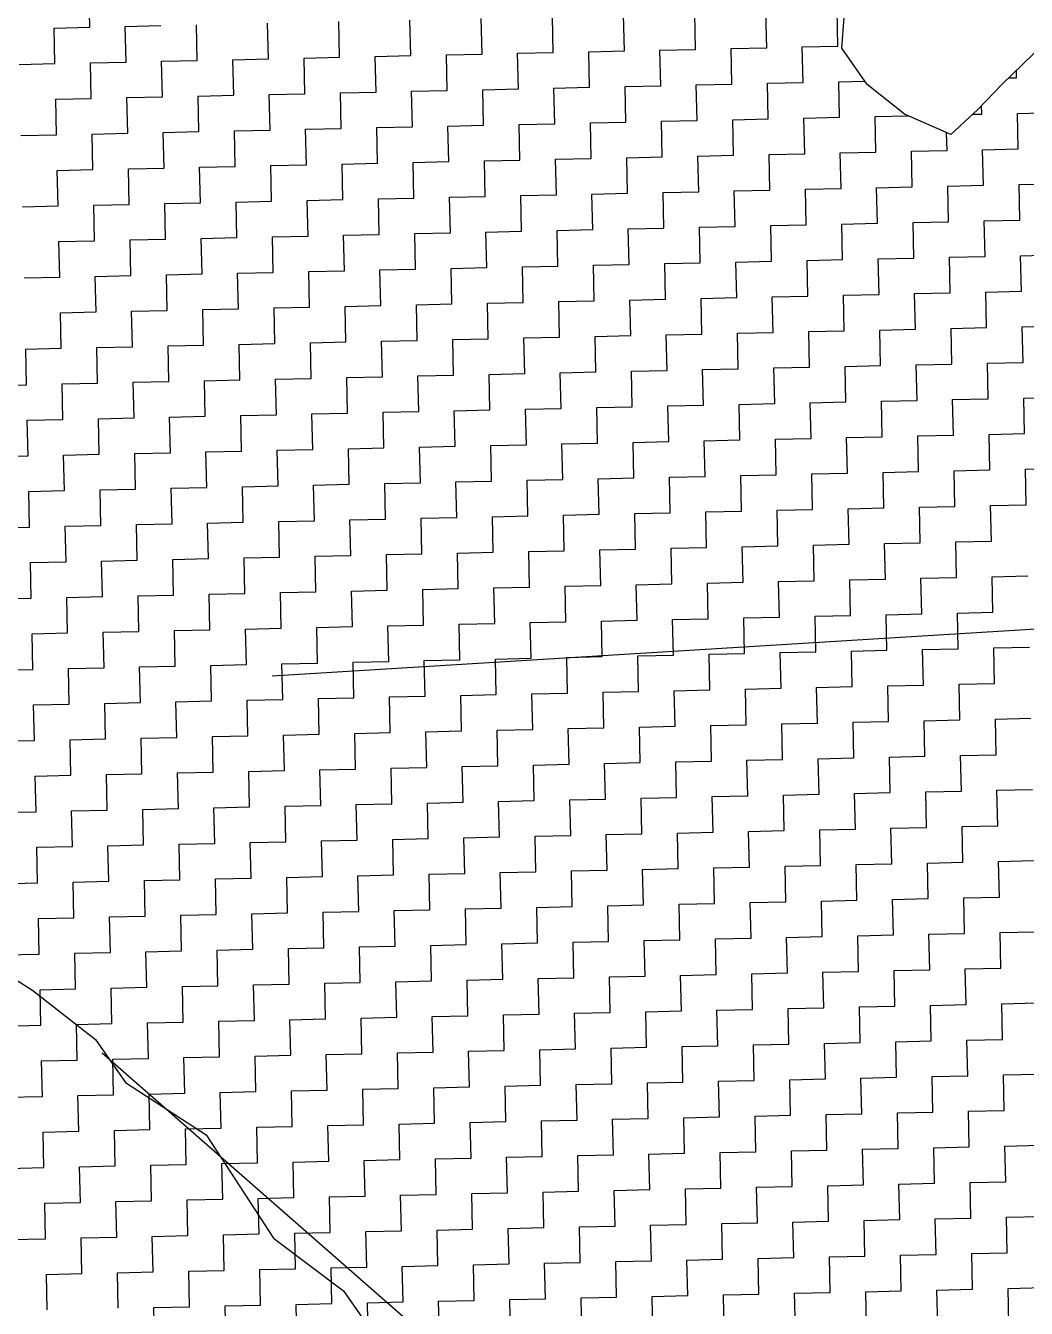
# Model space of a CAD drawing. Header units: metres. Extents: x 281463 to 283423, y 2096851 to 2099007.
# Drawn here: x 281958.3 to 282130.7, y 2097833.9 to 2098055 of the extents above; entities that cross this region are included whole.
import ezdxf

# ---------------------------------------------------------------- set-up
doc = ezdxf.new("R2010")
doc.units = ezdxf.units.M
doc.layers.add('LINE_WATER', color=4, linetype='Continuous')
doc.layers.add('POLY_HATCH', color=12, linetype='Continuous')

msp = doc.modelspace()

# ---------------------------------------------------------------- linework, layer by layer
for points in [[(282210.81, 2097955.81), (282000.75, 2097942.91)], [(282129.75, 2097739.25), (281971.45, 2097877.94)]]:
    msp.add_lwpolyline(points)
at = {"layer": 'LINE_WATER'}
for p, q in [((281950.04, 2097894.76), (281959.53, 2097888.74)), ((281959.53, 2097888.74), (281970.32, 2097880.26)), ((281970.32, 2097880.26), (281975.47, 2097872.89)), ((281975.47, 2097872.89), (281989.38, 2097863.85)), ((281989.38, 2097863.85), (282001, 2097846.03)), ((282001, 2097846.03), (282013.05, 2097836.95)), ((282013.05, 2097836.95), (282028.51, 2097814.85))]:
    msp.add_line(p, q, dxfattribs=at)
at = {"layer": 'POLY_HATCH', "linetype": 'Continuous'}
for p, q in [((281969.31, 2098054.72), (281969.2, 2098059.66)), ((282024.64, 2098049.82), (282024.5, 2098055.95)), ((282036.91, 2098050.09), (282036.77, 2098056.22)), ((282049.17, 2098050.37), (282049.03, 2098056.5)), ((282061.44, 2098050.64), (282061.3, 2098056.77)), ((282073.7, 2098050.91), (282073.56, 2098057.05)), ((282085.97, 2098051.19), (282085.83, 2098057.32)), ((282098.23, 2098051.46), (282098.09, 2098057.6)), ((281963.18, 2098054.58), (281969.31, 2098054.72)), ((281963.32, 2098048.45), (281963.18, 2098054.58)), ((281975.44, 2098054.85), (281981.58, 2098054.99)), ((281975.58, 2098048.72), (281975.44, 2098054.85)), ((281987.85, 2098049), (281987.71, 2098055.13)), ((282000.11, 2098049.27), (281999.97, 2098055.4)), ((282012.38, 2098049.54), (282012.24, 2098055.68)), ((282092.1, 2098051.33), (282098.23, 2098051.46)), ((281993.98, 2098049.13), (282000.11, 2098049.27)), ((282006.24, 2098049.41), (282012.38, 2098049.54)), ((282006.38, 2098043.27), (282006.24, 2098049.41)), ((282018.51, 2098049.68), (282024.64, 2098049.82)), ((282018.65, 2098043.55), (282018.51, 2098049.68)), ((282030.77, 2098049.96), (282036.91, 2098050.09)), ((282030.91, 2098043.82), (282030.77, 2098049.96)), ((282043.04, 2098050.23), (282049.17, 2098050.37)), ((282043.18, 2098044.1), (282043.04, 2098050.23)), ((282055.3, 2098050.5), (282061.44, 2098050.64)), ((282055.44, 2098044.37), (282055.3, 2098050.5)), ((282067.57, 2098050.78), (282073.7, 2098050.91)), ((282067.71, 2098044.64), (282067.57, 2098050.78)), ((282079.83, 2098051.05), (282085.97, 2098051.19)), ((282079.97, 2098044.92), (282079.83, 2098051.05)), ((282092.24, 2098045.19), (282092.1, 2098051.33)), ((281957.18, 2098048.31), (281963.32, 2098048.45)), ((281969.45, 2098048.58), (281975.58, 2098048.72)), ((281969.59, 2098042.45), (281969.45, 2098048.58)), ((281981.71, 2098048.86), (281987.85, 2098049)), ((281981.85, 2098042.73), (281981.71, 2098048.86)), ((281994.12, 2098043), (281993.98, 2098049.13)), ((282129.03, 2098046.02), (282129, 2098047.33)), ((282073.84, 2098044.78), (282079.97, 2098044.92)), ((282086.1, 2098045.06), (282092.24, 2098045.19)), ((282086.24, 2098038.92), (282086.1, 2098045.06)), ((282098.37, 2098045.33), (282102.86, 2098045.43)), ((282098.51, 2098039.2), (282098.37, 2098045.33)), ((282127.62, 2098045.98), (282129.03, 2098046.02)), ((281975.72, 2098042.59), (281981.85, 2098042.73)), ((281975.86, 2098036.46), (281975.72, 2098042.59)), ((281987.98, 2098042.86), (281994.12, 2098043)), ((281988.12, 2098036.73), (281987.98, 2098042.86)), ((282000.25, 2098043.14), (282006.38, 2098043.27)), ((282000.39, 2098037), (282000.25, 2098043.14)), ((282012.51, 2098043.41), (282018.65, 2098043.55)), ((282012.65, 2098037.28), (282012.51, 2098043.41)), ((282024.78, 2098043.69), (282030.91, 2098043.82)), ((282024.92, 2098037.55), (282024.78, 2098043.69)), ((282037.04, 2098043.96), (282043.18, 2098044.1)), ((282037.18, 2098037.83), (282037.04, 2098043.96)), ((282049.31, 2098044.23), (282055.44, 2098044.37)), ((282049.45, 2098038.1), (282049.31, 2098044.23)), ((282061.57, 2098044.51), (282067.71, 2098044.64)), ((282061.71, 2098038.38), (282061.57, 2098044.51)), ((282073.98, 2098038.65), (282073.84, 2098044.78)), ((281963.45, 2098042.32), (281969.59, 2098042.45)), ((281963.59, 2098036.18), (281963.45, 2098042.32)), ((282123.04, 2098039.75), (282123, 2098041.25)), ((282055.58, 2098038.24), (282061.71, 2098038.38)), ((282055.72, 2098032.11), (282055.58, 2098038.24)), ((282067.84, 2098038.51), (282073.98, 2098038.65)), ((282067.98, 2098032.38), (282067.84, 2098038.51)), ((282080.11, 2098038.79), (282086.24, 2098038.92)), ((282080.25, 2098032.65), (282080.11, 2098038.79)), ((282092.37, 2098039.06), (282098.51, 2098039.2)), ((282092.51, 2098032.93), (282092.37, 2098039.06)), ((282104.64, 2098039.33), (282110.34, 2098039.46)), ((282104.78, 2098033.2), (282104.64, 2098039.33)), ((282121.43, 2098039.71), (282123.04, 2098039.75)), ((282129.17, 2098039.88), (282135.3, 2098040.02)), ((282129.31, 2098033.75), (282129.17, 2098039.88)), ((281957.46, 2098036.05), (281963.59, 2098036.18)), ((281969.72, 2098036.32), (281975.86, 2098036.46)), ((281969.86, 2098030.19), (281969.72, 2098036.32)), ((281981.99, 2098036.59), (281988.12, 2098036.73)), ((281982.12, 2098030.46), (281981.99, 2098036.59)), ((281994.25, 2098036.87), (282000.39, 2098037)), ((281994.39, 2098030.74), (281994.25, 2098036.87)), ((282006.52, 2098037.14), (282012.65, 2098037.28)), ((282006.65, 2098031.01), (282006.52, 2098037.14)), ((282018.78, 2098037.42), (282024.92, 2098037.55)), ((282018.92, 2098031.28), (282018.78, 2098037.42)), ((282031.05, 2098037.69), (282037.18, 2098037.83)), ((282031.18, 2098031.56), (282031.05, 2098037.69)), ((282043.31, 2098037.96), (282049.45, 2098038.1)), ((282043.45, 2098031.83), (282043.31, 2098037.96)), ((282117.04, 2098033.48), (282116.97, 2098036.55)), ((282123.17, 2098033.61), (282129.31, 2098033.75)), ((282025.05, 2098031.42), (282031.18, 2098031.56)), ((282037.32, 2098031.69), (282043.45, 2098031.83)), ((282037.45, 2098025.56), (282037.32, 2098031.69)), ((282049.58, 2098031.97), (282055.72, 2098032.11)), ((282049.72, 2098025.84), (282049.58, 2098031.97)), ((282061.85, 2098032.24), (282067.98, 2098032.38)), ((282061.98, 2098026.11), (282061.85, 2098032.24)), ((282074.11, 2098032.52), (282080.25, 2098032.65)), ((282074.25, 2098026.38), (282074.11, 2098032.52)), ((282086.38, 2098032.79), (282092.51, 2098032.93)), ((282086.51, 2098026.66), (282086.38, 2098032.79)), ((282098.64, 2098033.06), (282104.78, 2098033.2)), ((282098.78, 2098026.93), (282098.64, 2098033.06)), ((282110.91, 2098033.34), (282117.04, 2098033.48)), ((282111.04, 2098027.21), (282110.91, 2098033.34)), ((282123.31, 2098027.48), (282123.17, 2098033.61)), ((281963.73, 2098030.05), (281969.86, 2098030.19)), ((281963.86, 2098023.92), (281963.73, 2098030.05)), ((281975.99, 2098030.32), (281982.12, 2098030.46)), ((281976.13, 2098024.19), (281975.99, 2098030.32)), ((281988.26, 2098030.6), (281994.39, 2098030.74)), ((281988.39, 2098024.47), (281988.26, 2098030.6)), ((282000.52, 2098030.87), (282006.65, 2098031.01)), ((282000.66, 2098024.74), (282000.52, 2098030.87)), ((282012.79, 2098031.15), (282018.92, 2098031.28)), ((282012.92, 2098025.01), (282012.79, 2098031.15)), ((282025.19, 2098025.29), (282025.05, 2098031.42)), ((282104.91, 2098027.07), (282111.04, 2098027.21)), ((282117.18, 2098027.34), (282123.31, 2098027.48)), ((282117.31, 2098021.21), (282117.18, 2098027.34)), ((282129.44, 2098027.62), (282135.58, 2098027.75)), ((282129.58, 2098021.49), (282129.44, 2098027.62)), ((282006.79, 2098024.88), (282012.92, 2098025.01)), ((282019.06, 2098025.15), (282025.19, 2098025.29)), ((282019.19, 2098019.02), (282019.06, 2098025.15)), ((282031.32, 2098025.43), (282037.45, 2098025.56)), ((282031.46, 2098019.29), (282031.32, 2098025.43)), ((282043.59, 2098025.7), (282049.72, 2098025.84)), ((282043.72, 2098019.57), (282043.59, 2098025.7)), ((282055.85, 2098025.97), (282061.98, 2098026.11)), ((282055.99, 2098019.84), (282055.85, 2098025.97)), ((282068.12, 2098026.25), (282074.25, 2098026.38)), ((282068.25, 2098020.11), (282068.12, 2098026.25)), ((282080.38, 2098026.52), (282086.51, 2098026.66)), ((282080.52, 2098020.39), (282080.38, 2098026.52)), ((282092.65, 2098026.8), (282098.78, 2098026.93)), ((282092.78, 2098020.66), (282092.65, 2098026.8)), ((282105.05, 2098020.94), (282104.91, 2098027.07)), ((281957.73, 2098023.78), (281963.86, 2098023.92)), ((281970, 2098024.05), (281976.13, 2098024.19)), ((281970.13, 2098017.92), (281970, 2098024.05)), ((281982.26, 2098024.33), (281988.39, 2098024.47)), ((281982.4, 2098018.2), (281982.26, 2098024.33)), ((281994.53, 2098024.6), (282000.66, 2098024.74)), ((281994.66, 2098018.47), (281994.53, 2098024.6)), ((282006.93, 2098018.74), (282006.79, 2098024.88)), ((282086.65, 2098020.53), (282092.78, 2098020.66)), ((282086.79, 2098014.39), (282086.65, 2098020.53)), ((282098.92, 2098020.8), (282105.05, 2098020.94)), ((282099.05, 2098014.67), (282098.92, 2098020.8)), ((282111.18, 2098021.07), (282117.31, 2098021.21)), ((282111.32, 2098014.94), (282111.18, 2098021.07)), ((282123.45, 2098021.35), (282129.58, 2098021.49)), ((282123.58, 2098015.22), (282123.45, 2098021.35)), ((281988.53, 2098018.33), (281994.66, 2098018.47)), ((281988.67, 2098012.2), (281988.53, 2098018.33)), ((282000.8, 2098018.61), (282006.93, 2098018.74)), ((282000.93, 2098012.47), (282000.8, 2098018.61)), ((282013.06, 2098018.88), (282019.19, 2098019.02)), ((282013.2, 2098012.75), (282013.06, 2098018.88)), ((282025.33, 2098019.16), (282031.46, 2098019.29)), ((282025.46, 2098013.02), (282025.33, 2098019.16)), ((282037.59, 2098019.43), (282043.72, 2098019.57)), ((282037.73, 2098013.3), (282037.59, 2098019.43)), ((282049.86, 2098019.7), (282055.99, 2098019.84)), ((282049.99, 2098013.57), (282049.86, 2098019.7)), ((282062.12, 2098019.98), (282068.25, 2098020.11)), ((282062.26, 2098013.85), (282062.12, 2098019.98)), ((282074.39, 2098020.25), (282080.52, 2098020.39)), ((282074.52, 2098014.12), (282074.39, 2098020.25)), ((281964, 2098017.79), (281970.13, 2098017.92)), ((281964.14, 2098011.65), (281964, 2098017.79)), ((281976.27, 2098018.06), (281982.4, 2098018.2)), ((281976.4, 2098011.93), (281976.27, 2098018.06)), ((282056.13, 2098013.71), (282062.26, 2098013.85)), ((282068.39, 2098013.98), (282074.52, 2098014.12)), ((282068.53, 2098007.85), (282068.39, 2098013.98)), ((282080.66, 2098014.26), (282086.79, 2098014.39)), ((282080.79, 2098008.12), (282080.66, 2098014.26)), ((282092.92, 2098014.53), (282099.05, 2098014.67)), ((282093.06, 2098008.4), (282092.92, 2098014.53)), ((282105.19, 2098014.8), (282111.32, 2098014.94)), ((282105.32, 2098008.67), (282105.19, 2098014.8)), ((282117.45, 2098015.08), (282123.58, 2098015.22)), ((282117.59, 2098008.95), (282117.45, 2098015.08)), ((282129.72, 2098015.35), (282135.85, 2098015.49)), ((282129.85, 2098009.22), (282129.72, 2098015.35)), ((281958.01, 2098011.52), (281964.14, 2098011.65)), ((281970.27, 2098011.79), (281976.4, 2098011.93)), ((281970.41, 2098005.66), (281970.27, 2098011.79)), ((281982.54, 2098012.06), (281988.67, 2098012.2)), ((281982.67, 2098005.93), (281982.54, 2098012.06)), ((281994.8, 2098012.34), (282000.93, 2098012.47)), ((281994.94, 2098006.21), (281994.8, 2098012.34)), ((282007.07, 2098012.61), (282013.2, 2098012.75)), ((282007.2, 2098006.48), (282007.07, 2098012.61)), ((282019.33, 2098012.89), (282025.46, 2098013.02)), ((282019.47, 2098006.75), (282019.33, 2098012.89)), ((282031.6, 2098013.16), (282037.73, 2098013.3)), ((282031.73, 2098007.03), (282031.6, 2098013.16)), ((282043.86, 2098013.43), (282049.99, 2098013.57)), ((282044, 2098007.3), (282043.86, 2098013.43)), ((282056.26, 2098007.58), (282056.13, 2098013.71)), ((282037.87, 2098007.16), (282044, 2098007.3)), ((282050.13, 2098007.44), (282056.26, 2098007.58)), ((282050.27, 2098001.31), (282050.13, 2098007.44)), ((282062.4, 2098007.71), (282068.53, 2098007.85)), ((282062.53, 2098001.58), (282062.4, 2098007.71)), ((282074.66, 2098007.99), (282080.79, 2098008.12)), ((282074.8, 2098001.85), (282074.66, 2098007.99)), ((282086.93, 2098008.26), (282093.06, 2098008.4)), ((282087.06, 2098002.13), (282086.93, 2098008.26)), ((282099.19, 2098008.53), (282105.32, 2098008.67)), ((282099.33, 2098002.4), (282099.19, 2098008.53)), ((282111.46, 2098008.81), (282117.59, 2098008.95)), ((282111.59, 2098002.68), (282111.46, 2098008.81)), ((282123.72, 2098009.08), (282129.85, 2098009.22)), ((282123.86, 2098002.95), (282123.72, 2098009.08)), ((281964.28, 2098005.52), (281970.41, 2098005.66)), ((281964.41, 2097999.39), (281964.28, 2098005.52)), ((281976.54, 2098005.79), (281982.67, 2098005.93)), ((281976.68, 2097999.66), (281976.54, 2098005.79)), ((281988.81, 2098006.07), (281994.94, 2098006.21)), ((281988.94, 2097999.94), (281988.81, 2098006.07)), ((282001.07, 2098006.34), (282007.2, 2098006.48)), ((282001.21, 2098000.21), (282001.07, 2098006.34)), ((282013.34, 2098006.62), (282019.47, 2098006.75)), ((282013.47, 2098000.48), (282013.34, 2098006.62)), ((282025.6, 2098006.89), (282031.73, 2098007.03)), ((282025.74, 2098000.76), (282025.6, 2098006.89)), ((282038, 2098001.03), (282037.87, 2098007.16)), ((282117.73, 2098002.81), (282123.86, 2098002.95)), ((282117.86, 2097996.68), (282117.73, 2098002.81)), ((282129.99, 2098003.09), (282136.12, 2098003.22)), ((282130.13, 2097996.95), (282129.99, 2098003.09)), ((282019.61, 2098000.62), (282025.74, 2098000.76)), ((282019.74, 2097994.49), (282019.61, 2098000.62)), ((282031.87, 2098000.89), (282038, 2098001.03)), ((282032.01, 2097994.76), (282031.87, 2098000.89)), ((282044.14, 2098001.17), (282050.27, 2098001.31)), ((282044.27, 2097995.04), (282044.14, 2098001.17)), ((282056.4, 2098001.44), (282062.53, 2098001.58)), ((282056.54, 2097995.31), (282056.4, 2098001.44)), ((282068.67, 2098001.72), (282074.8, 2098001.85)), ((282068.8, 2097995.58), (282068.67, 2098001.72)), ((282080.93, 2098001.99), (282087.06, 2098002.13)), ((282081.07, 2097995.86), (282080.93, 2098001.99)), ((282093.2, 2098002.27), (282099.33, 2098002.4)), ((282093.33, 2097996.13), (282093.2, 2098002.27)), ((282105.46, 2098002.54), (282111.59, 2098002.68)), ((282105.6, 2097996.41), (282105.46, 2098002.54)), ((281958.28, 2097999.25), (281964.41, 2097999.39)), ((281958.42, 2097993.12), (281958.28, 2097999.25)), ((281970.54, 2097999.52), (281976.68, 2097999.66)), ((281970.68, 2097993.39), (281970.54, 2097999.52)), ((281982.81, 2097999.8), (281988.94, 2097999.94)), ((281982.95, 2097993.67), (281982.81, 2097999.8)), ((281995.07, 2098000.07), (282001.21, 2098000.21)), ((281995.21, 2097993.94), (281995.07, 2098000.07)), ((282007.34, 2098000.35), (282013.47, 2098000.48)), ((282007.48, 2097994.21), (282007.34, 2098000.35)), ((282099.47, 2097996.27), (282105.6, 2097996.41)), ((282099.6, 2097990.14), (282099.47, 2097996.27)), ((282111.73, 2097996.54), (282117.86, 2097996.68)), ((282111.87, 2097990.41), (282111.73, 2097996.54)), ((282124, 2097996.82), (282130.13, 2097996.95)), ((282124.13, 2097990.69), (282124, 2097996.82)), ((282001.34, 2097994.08), (282007.48, 2097994.21)), ((282001.48, 2097987.94), (282001.34, 2097994.08)), ((282013.61, 2097994.35), (282019.74, 2097994.49)), ((282013.75, 2097988.22), (282013.61, 2097994.35)), ((282025.87, 2097994.63), (282032.01, 2097994.76)), ((282026.01, 2097988.49), (282025.87, 2097994.63)), ((282038.14, 2097994.9), (282044.27, 2097995.04)), ((282038.28, 2097988.77), (282038.14, 2097994.9)), ((282050.4, 2097995.17), (282056.54, 2097995.31)), ((282050.54, 2097989.04), (282050.4, 2097995.17)), ((282062.67, 2097995.45), (282068.8, 2097995.58)), ((282062.81, 2097989.32), (282062.67, 2097995.45)), ((282074.93, 2097995.72), (282081.07, 2097995.86)), ((282075.07, 2097989.59), (282074.93, 2097995.72)), ((282087.2, 2097996), (282093.33, 2097996.13)), ((282087.34, 2097989.86), (282087.2, 2097996)), ((281952.28, 2097992.98), (281958.42, 2097993.12)), ((281964.55, 2097993.25), (281970.68, 2097993.39)), ((281964.69, 2097987.12), (281964.55, 2097993.25)), ((281976.81, 2097993.53), (281982.95, 2097993.67)), ((281976.95, 2097987.4), (281976.81, 2097993.53)), ((281989.08, 2097993.8), (281995.21, 2097993.94)), ((281989.22, 2097987.67), (281989.08, 2097993.8)), ((282068.94, 2097989.45), (282075.07, 2097989.59)), ((282081.2, 2097989.73), (282087.34, 2097989.86)), ((282081.34, 2097983.59), (282081.2, 2097989.73)), ((282093.47, 2097990), (282099.6, 2097990.14)), ((282093.61, 2097983.87), (282093.47, 2097990)), ((282105.73, 2097990.27), (282111.87, 2097990.41)), ((282105.87, 2097984.14), (282105.73, 2097990.27)), ((282118, 2097990.55), (282124.13, 2097990.69)), ((282118.14, 2097984.42), (282118, 2097990.55)), ((282130.26, 2097990.82), (282136.4, 2097990.96)), ((282130.4, 2097984.69), (282130.26, 2097990.82)), ((281970.82, 2097987.26), (281976.95, 2097987.4)), ((281983.08, 2097987.53), (281989.22, 2097987.67)), ((281983.22, 2097981.4), (281983.08, 2097987.53)), ((281995.35, 2097987.81), (282001.48, 2097987.94)), ((281995.49, 2097981.68), (281995.35, 2097987.81)), ((282007.61, 2097988.08), (282013.75, 2097988.22)), ((282007.75, 2097981.95), (282007.61, 2097988.08)), ((282019.88, 2097988.36), (282026.01, 2097988.49)), ((282020.02, 2097982.22), (282019.88, 2097988.36)), ((282032.14, 2097988.63), (282038.28, 2097988.77)), ((282032.28, 2097982.5), (282032.14, 2097988.63)), ((282044.41, 2097988.9), (282050.54, 2097989.04)), ((282044.55, 2097982.77), (282044.41, 2097988.9)), ((282056.67, 2097989.18), (282062.81, 2097989.32)), ((282056.81, 2097983.05), (282056.67, 2097989.18)), ((282069.08, 2097983.32), (282068.94, 2097989.45)), ((281958.55, 2097986.99), (281964.69, 2097987.12)), ((281958.69, 2097980.85), (281958.55, 2097986.99)), ((281970.96, 2097981.13), (281970.82, 2097987.26)), ((282050.68, 2097982.91), (282056.81, 2097983.05)), ((282050.82, 2097976.78), (282050.68, 2097982.91)), ((282062.94, 2097983.18), (282069.08, 2097983.32)), ((282063.08, 2097977.05), (282062.94, 2097983.18)), ((282075.21, 2097983.46), (282081.34, 2097983.59)), ((282075.35, 2097977.32), (282075.21, 2097983.46)), ((282087.47, 2097983.73), (282093.61, 2097983.87)), ((282087.61, 2097977.6), (282087.47, 2097983.73)), ((282099.74, 2097984), (282105.87, 2097984.14)), ((282099.88, 2097977.87), (282099.74, 2097984)), ((282112, 2097984.28), (282118.14, 2097984.42)), ((282112.14, 2097978.15), (282112, 2097984.28)), ((282124.27, 2097984.55), (282130.4, 2097984.69)), ((282124.41, 2097978.42), (282124.27, 2097984.55)), ((281952.56, 2097980.72), (281958.69, 2097980.85)), ((281964.82, 2097980.99), (281970.96, 2097981.13)), ((281964.96, 2097974.86), (281964.82, 2097980.99)), ((281977.09, 2097981.26), (281983.22, 2097981.4)), ((281977.23, 2097975.13), (281977.09, 2097981.26)), ((281989.35, 2097981.54), (281995.49, 2097981.68)), ((281989.49, 2097975.41), (281989.35, 2097981.54)), ((282001.62, 2097981.81), (282007.75, 2097981.95)), ((282001.76, 2097975.68), (282001.62, 2097981.81)), ((282013.88, 2097982.09), (282020.02, 2097982.22)), ((282014.02, 2097975.95), (282013.88, 2097982.09)), ((282026.15, 2097982.36), (282032.28, 2097982.5)), ((282026.29, 2097976.23), (282026.15, 2097982.36)), ((282038.41, 2097982.63), (282044.55, 2097982.77)), ((282038.55, 2097976.5), (282038.41, 2097982.63)), ((282130.54, 2097978.56), (282136.67, 2097978.69)), ((282130.68, 2097972.42), (282130.54, 2097978.56)), ((282032.42, 2097976.36), (282038.55, 2097976.5)), ((282032.56, 2097970.23), (282032.42, 2097976.36)), ((282044.68, 2097976.64), (282050.82, 2097976.78)), ((282044.82, 2097970.51), (282044.68, 2097976.64)), ((282056.95, 2097976.91), (282063.08, 2097977.05)), ((282057.09, 2097970.78), (282056.95, 2097976.91)), ((282069.21, 2097977.19), (282075.35, 2097977.32)), ((282069.35, 2097971.05), (282069.21, 2097977.19)), ((282081.48, 2097977.46), (282087.61, 2097977.6)), ((282081.62, 2097971.33), (282081.48, 2097977.46)), ((282093.74, 2097977.74), (282099.88, 2097977.87)), ((282093.88, 2097971.6), (282093.74, 2097977.74)), ((282106.01, 2097978.01), (282112.14, 2097978.15)), ((282106.15, 2097971.88), (282106.01, 2097978.01)), ((282118.27, 2097978.28), (282124.41, 2097978.42)), ((282118.41, 2097972.15), (282118.27, 2097978.28)), ((281958.83, 2097974.72), (281964.96, 2097974.86)), ((281958.96, 2097968.59), (281958.83, 2097974.72)), ((281971.09, 2097974.99), (281977.23, 2097975.13)), ((281971.23, 2097968.86), (281971.09, 2097974.99)), ((281983.36, 2097975.27), (281989.49, 2097975.41)), ((281983.5, 2097969.14), (281983.36, 2097975.27)), ((281995.62, 2097975.54), (282001.76, 2097975.68)), ((281995.76, 2097969.41), (281995.62, 2097975.54)), ((282007.89, 2097975.82), (282014.02, 2097975.95)), ((282008.03, 2097969.68), (282007.89, 2097975.82)), ((282020.15, 2097976.09), (282026.29, 2097976.23)), ((282020.29, 2097969.96), (282020.15, 2097976.09)), ((282100.01, 2097971.74), (282106.15, 2097971.88)), ((282112.28, 2097972.01), (282118.41, 2097972.15)), ((282112.42, 2097965.88), (282112.28, 2097972.01)), ((282124.54, 2097972.29), (282130.68, 2097972.42)), ((282124.68, 2097966.16), (282124.54, 2097972.29)), ((282001.89, 2097969.55), (282008.03, 2097969.68)), ((282014.16, 2097969.82), (282020.29, 2097969.96)), ((282014.29, 2097963.69), (282014.16, 2097969.82)), ((282026.42, 2097970.1), (282032.56, 2097970.23)), ((282026.56, 2097963.96), (282026.42, 2097970.1)), ((282038.69, 2097970.37), (282044.82, 2097970.51)), ((282038.82, 2097964.24), (282038.69, 2097970.37)), ((282050.95, 2097970.64), (282057.09, 2097970.78)), ((282051.09, 2097964.51), (282050.95, 2097970.64)), ((282063.22, 2097970.92), (282069.35, 2097971.05)), ((282063.35, 2097964.78), (282063.22, 2097970.92)), ((282075.48, 2097971.19), (282081.62, 2097971.33)), ((282075.62, 2097965.06), (282075.48, 2097971.19)), ((282087.75, 2097971.47), (282093.88, 2097971.6)), ((282087.89, 2097965.33), (282087.75, 2097971.47)), ((282100.15, 2097965.61), (282100.01, 2097971.74)), ((281952.83, 2097968.45), (281958.96, 2097968.59)), ((281965.1, 2097968.72), (281971.23, 2097968.86)), ((281965.23, 2097962.59), (281965.1, 2097968.72)), ((281977.36, 2097969), (281983.5, 2097969.14)), ((281977.5, 2097962.87), (281977.36, 2097969)), ((281989.63, 2097969.27), (281995.76, 2097969.41)), ((281989.76, 2097963.14), (281989.63, 2097969.27)), ((282002.03, 2097963.41), (282001.89, 2097969.55)), ((282081.75, 2097965.2), (282087.89, 2097965.33)), ((282094.02, 2097965.47), (282100.15, 2097965.61)), ((282094.15, 2097959.34), (282094.02, 2097965.47)), ((282106.28, 2097965.74), (282112.42, 2097965.88)), ((282106.42, 2097959.61), (282106.28, 2097965.74)), ((282118.55, 2097966.02), (282124.68, 2097966.16)), ((282118.68, 2097959.89), (282118.55, 2097966.02)), ((281983.63, 2097963), (281989.76, 2097963.14)), ((281983.77, 2097956.87), (281983.63, 2097963)), ((281995.9, 2097963.28), (282002.03, 2097963.41)), ((281996.03, 2097957.14), (281995.9, 2097963.28)), ((282008.16, 2097963.55), (282014.29, 2097963.69)), ((282008.3, 2097957.42), (282008.16, 2097963.55)), ((282020.43, 2097963.83), (282026.56, 2097963.96)), ((282020.56, 2097957.69), (282020.43, 2097963.83)), ((282032.69, 2097964.1), (282038.82, 2097964.24)), ((282032.83, 2097957.97), (282032.69, 2097964.1)), ((282044.96, 2097964.37), (282051.09, 2097964.51)), ((282045.09, 2097958.24), (282044.96, 2097964.37)), ((282057.22, 2097964.65), (282063.35, 2097964.78)), ((282057.36, 2097958.52), (282057.22, 2097964.65)), ((282069.49, 2097964.92), (282075.62, 2097965.06)), ((282069.62, 2097958.79), (282069.49, 2097964.92)), ((282081.89, 2097959.06), (282081.75, 2097965.2)), ((281959.1, 2097962.46), (281965.23, 2097962.59)), ((281959.24, 2097956.32), (281959.1, 2097962.46)), ((281971.37, 2097962.73), (281977.5, 2097962.87)), ((281971.5, 2097956.6), (281971.37, 2097962.73)), ((282063.49, 2097958.65), (282069.62, 2097958.79)), ((282063.63, 2097952.52), (282063.49, 2097958.65)), ((282075.76, 2097958.93), (282081.89, 2097959.06)), ((282075.89, 2097952.79), (282075.76, 2097958.93)), ((282088.02, 2097959.2), (282094.15, 2097959.34)), ((282088.16, 2097953.07), (282088.02, 2097959.2)), ((282100.29, 2097959.47), (282106.42, 2097959.61)), ((282100.42, 2097953.34), (282100.29, 2097959.47)), ((282112.55, 2097959.75), (282118.68, 2097959.89)), ((282112.69, 2097953.62), (282112.55, 2097959.75)), ((282124.82, 2097960.02), (282130.95, 2097960.16)), ((282124.95, 2097953.89), (282124.82, 2097960.02)), ((281965.37, 2097956.46), (281971.5, 2097956.6)), ((281965.51, 2097950.33), (281965.37, 2097956.46)), ((281977.64, 2097956.73), (281983.77, 2097956.87)), ((281977.77, 2097950.6), (281977.64, 2097956.73)), ((281989.9, 2097957.01), (281996.03, 2097957.14)), ((281990.04, 2097950.88), (281989.9, 2097957.01)), ((282002.17, 2097957.28), (282008.3, 2097957.42)), ((282002.3, 2097951.15), (282002.17, 2097957.28)), ((282014.43, 2097957.56), (282020.56, 2097957.69)), ((282014.57, 2097951.42), (282014.43, 2097957.56)), ((282026.7, 2097957.83), (282032.83, 2097957.97)), ((282026.83, 2097951.7), (282026.7, 2097957.83)), ((282038.96, 2097958.1), (282045.09, 2097958.24)), ((282039.1, 2097951.97), (282038.96, 2097958.1)), ((282051.23, 2097958.38), (282057.36, 2097958.52)), ((282051.36, 2097952.25), (282051.23, 2097958.38)), ((281953.11, 2097956.19), (281959.24, 2097956.32)), ((282032.97, 2097951.83), (282039.1, 2097951.97)), ((282045.23, 2097952.11), (282051.36, 2097952.25)), ((282045.37, 2097945.98), (282045.23, 2097952.11)), ((282057.5, 2097952.38), (282063.63, 2097952.52)), ((282057.63, 2097946.25), (282057.5, 2097952.38)), ((282069.76, 2097952.66), (282075.89, 2097952.79)), ((282069.9, 2097946.52), (282069.76, 2097952.66)), ((282082.03, 2097952.93), (282088.16, 2097953.07)), ((282082.16, 2097946.8), (282082.03, 2097952.93)), ((282094.29, 2097953.21), (282100.42, 2097953.34)), ((282094.43, 2097947.07), (282094.29, 2097953.21)), ((282106.56, 2097953.48), (282112.69, 2097953.62)), ((282106.69, 2097947.35), (282106.56, 2097953.48)), ((282118.82, 2097953.75), (282124.95, 2097953.89)), ((282118.96, 2097947.62), (282118.82, 2097953.75)), ((281959.38, 2097950.19), (281965.51, 2097950.33)), ((281959.51, 2097944.06), (281959.38, 2097950.19)), ((281971.64, 2097950.46), (281977.77, 2097950.6)), ((281971.78, 2097944.33), (281971.64, 2097950.46)), ((281983.91, 2097950.74), (281990.04, 2097950.88)), ((281984.04, 2097944.61), (281983.91, 2097950.74)), ((281996.17, 2097951.01), (282002.3, 2097951.15)), ((281996.31, 2097944.88), (281996.17, 2097951.01)), ((282008.44, 2097951.29), (282014.57, 2097951.42)), ((282008.57, 2097945.15), (282008.44, 2097951.29)), ((282020.7, 2097951.56), (282026.83, 2097951.7)), ((282020.84, 2097945.43), (282020.7, 2097951.56)), ((282033.1, 2097945.7), (282032.97, 2097951.83)), ((282112.83, 2097947.48), (282118.96, 2097947.62)), ((282125.09, 2097947.76), (282131.22, 2097947.89)), ((282125.23, 2097941.63), (282125.09, 2097947.76)), ((282014.71, 2097945.29), (282020.84, 2097945.43)), ((282026.97, 2097945.57), (282033.1, 2097945.7)), ((282027.11, 2097939.43), (282026.97, 2097945.57)), ((282039.24, 2097945.84), (282045.37, 2097945.98)), ((282039.37, 2097939.71), (282039.24, 2097945.84)), ((282051.5, 2097946.11), (282057.63, 2097946.25)), ((282051.64, 2097939.98), (282051.5, 2097946.11)), ((282063.77, 2097946.39), (282069.9, 2097946.52)), ((282063.9, 2097940.25), (282063.77, 2097946.39)), ((282076.03, 2097946.66), (282082.16, 2097946.8)), ((282076.17, 2097940.53), (282076.03, 2097946.66)), ((282088.3, 2097946.94), (282094.43, 2097947.07)), ((282088.43, 2097940.8), (282088.3, 2097946.94)), ((282100.56, 2097947.21), (282106.69, 2097947.35)), ((282100.7, 2097941.08), (282100.56, 2097947.21)), ((282112.96, 2097941.35), (282112.83, 2097947.48)), ((281953.38, 2097943.92), (281959.51, 2097944.06)), ((281965.65, 2097944.19), (281971.78, 2097944.33)), ((281965.78, 2097938.06), (281965.65, 2097944.19)), ((281977.91, 2097944.47), (281984.04, 2097944.61)), ((281978.05, 2097938.34), (281977.91, 2097944.47)), ((281990.18, 2097944.74), (281996.31, 2097944.88)), ((281990.31, 2097938.61), (281990.18, 2097944.74)), ((282002.44, 2097945.02), (282008.57, 2097945.15)), ((282002.58, 2097938.88), (282002.44, 2097945.02)), ((282014.84, 2097939.16), (282014.71, 2097945.29)), ((282094.57, 2097940.94), (282100.7, 2097941.08)), ((282094.7, 2097934.81), (282094.57, 2097940.94)), ((282106.83, 2097941.21), (282112.96, 2097941.35)), ((282106.97, 2097935.08), (282106.83, 2097941.21)), ((282119.1, 2097941.49), (282125.23, 2097941.63)), ((282119.23, 2097935.36), (282119.1, 2097941.49)), ((281996.45, 2097938.75), (282002.58, 2097938.88)), ((281996.58, 2097932.61), (281996.45, 2097938.75)), ((282008.71, 2097939.02), (282014.84, 2097939.16)), ((282008.85, 2097932.89), (282008.71, 2097939.02)), ((282020.98, 2097939.3), (282027.11, 2097939.43)), ((282021.11, 2097933.16), (282020.98, 2097939.3)), ((282033.24, 2097939.57), (282039.37, 2097939.71)), ((282033.38, 2097933.44), (282033.24, 2097939.57)), ((282045.51, 2097939.84), (282051.64, 2097939.98)), ((282045.64, 2097933.71), (282045.51, 2097939.84)), ((282057.77, 2097940.12), (282063.9, 2097940.25)), ((282057.91, 2097933.99), (282057.77, 2097940.12)), ((282070.04, 2097940.39), (282076.17, 2097940.53)), ((282070.17, 2097934.26), (282070.04, 2097940.39)), ((282082.3, 2097940.67), (282088.43, 2097940.8)), ((282082.44, 2097934.53), (282082.3, 2097940.67)), ((281959.65, 2097937.93), (281965.78, 2097938.06)), ((281959.79, 2097931.79), (281959.65, 2097937.93)), ((281971.92, 2097938.2), (281978.05, 2097938.34)), ((281972.05, 2097932.07), (281971.92, 2097938.2)), ((281984.18, 2097938.47), (281990.31, 2097938.61)), ((281984.32, 2097932.34), (281984.18, 2097938.47)), ((282076.31, 2097934.4), (282082.44, 2097934.53)), ((282076.44, 2097928.26), (282076.31, 2097934.4)), ((282088.57, 2097934.67), (282094.7, 2097934.81)), ((282088.71, 2097928.54), (282088.57, 2097934.67)), ((282100.84, 2097934.94), (282106.97, 2097935.08)), ((282100.97, 2097928.81), (282100.84, 2097934.94)), ((282113.1, 2097935.22), (282119.23, 2097935.36)), ((282113.24, 2097929.09), (282113.1, 2097935.22)), ((282125.37, 2097935.49), (282131.5, 2097935.63)), ((282125.5, 2097929.36), (282125.37, 2097935.49)), ((281965.92, 2097931.93), (281972.05, 2097932.07)), ((281978.18, 2097932.2), (281984.32, 2097932.34)), ((281978.32, 2097926.07), (281978.18, 2097932.2)), ((281990.45, 2097932.48), (281996.58, 2097932.61)), ((281990.59, 2097926.35), (281990.45, 2097932.48)), ((282002.71, 2097932.75), (282008.85, 2097932.89)), ((282002.85, 2097926.62), (282002.71, 2097932.75)), ((282014.98, 2097933.03), (282021.11, 2097933.16)), ((282015.12, 2097926.89), (282014.98, 2097933.03)), ((282027.24, 2097933.3), (282033.38, 2097933.44)), ((282027.38, 2097927.17), (282027.24, 2097933.3)), ((282039.51, 2097933.57), (282045.64, 2097933.71)), ((282039.65, 2097927.44), (282039.51, 2097933.57)), ((282051.78, 2097933.85), (282057.91, 2097933.99)), ((282051.91, 2097927.72), (282051.78, 2097933.85)), ((282064.04, 2097934.12), (282070.17, 2097934.26)), ((282064.18, 2097927.99), (282064.04, 2097934.12)), ((281953.65, 2097931.66), (281959.79, 2097931.79)), ((281966.06, 2097925.8), (281965.92, 2097931.93)), ((282045.78, 2097927.58), (282051.91, 2097927.72)), ((282058.04, 2097927.85), (282064.18, 2097927.99)), ((282058.18, 2097921.72), (282058.04, 2097927.85)), ((282070.31, 2097928.13), (282076.44, 2097928.26)), ((282070.45, 2097921.99), (282070.31, 2097928.13)), ((282082.57, 2097928.4), (282088.71, 2097928.54)), ((282082.71, 2097922.27), (282082.57, 2097928.4)), ((282094.84, 2097928.67), (282100.97, 2097928.81)), ((282094.98, 2097922.54), (282094.84, 2097928.67)), ((282107.1, 2097928.95), (282113.24, 2097929.09)), ((282107.24, 2097922.82), (282107.1, 2097928.95)), ((282119.37, 2097929.22), (282125.5, 2097929.36)), ((282119.51, 2097923.09), (282119.37, 2097929.22)), ((281959.92, 2097925.66), (281966.06, 2097925.8)), ((281960.06, 2097919.53), (281959.92, 2097925.66)), ((281972.19, 2097925.93), (281978.32, 2097926.07)), ((281972.33, 2097919.8), (281972.19, 2097925.93)), ((281984.45, 2097926.21), (281990.59, 2097926.35)), ((281984.59, 2097920.08), (281984.45, 2097926.21)), ((281996.72, 2097926.48), (282002.85, 2097926.62)), ((281996.86, 2097920.35), (281996.72, 2097926.48)), ((282008.98, 2097926.76), (282015.12, 2097926.89)), ((282009.12, 2097920.62), (282008.98, 2097926.76)), ((282021.25, 2097927.03), (282027.38, 2097927.17)), ((282021.39, 2097920.9), (282021.25, 2097927.03)), ((282033.51, 2097927.3), (282039.65, 2097927.44)), ((282033.65, 2097921.17), (282033.51, 2097927.3)), ((282045.92, 2097921.45), (282045.78, 2097927.58)), ((282125.64, 2097923.23), (282131.77, 2097923.36)), ((282125.78, 2097917.09), (282125.64, 2097923.23)), ((282027.52, 2097921.03), (282033.65, 2097921.17)), ((282027.66, 2097914.9), (282027.52, 2097921.03)), ((282039.78, 2097921.31), (282045.92, 2097921.45)), ((282039.92, 2097915.18), (282039.78, 2097921.31)), ((282052.05, 2097921.58), (282058.18, 2097921.72)), ((282052.19, 2097915.45), (282052.05, 2097921.58)), ((282064.31, 2097921.86), (282070.45, 2097921.99)), ((282064.45, 2097915.72), (282064.31, 2097921.86)), ((282076.58, 2097922.13), (282082.71, 2097922.27)), ((282076.72, 2097916), (282076.58, 2097922.13)), ((282088.84, 2097922.41), (282094.98, 2097922.54)), ((282088.98, 2097916.27), (282088.84, 2097922.41)), ((282101.11, 2097922.68), (282107.24, 2097922.82)), ((282101.25, 2097916.55), (282101.11, 2097922.68)), ((282113.37, 2097922.95), (282119.51, 2097923.09)), ((282113.51, 2097916.82), (282113.37, 2097922.95)), ((281953.93, 2097919.39), (281960.06, 2097919.53)), ((281966.19, 2097919.66), (281972.33, 2097919.8)), ((281966.33, 2097913.53), (281966.19, 2097919.66)), ((281978.46, 2097919.94), (281984.59, 2097920.08)), ((281978.6, 2097913.81), (281978.46, 2097919.94)), ((281990.72, 2097920.21), (281996.86, 2097920.35)), ((281990.86, 2097914.08), (281990.72, 2097920.21)), ((282002.99, 2097920.49), (282009.12, 2097920.62)), ((282003.13, 2097914.35), (282002.99, 2097920.49)), ((282015.25, 2097920.76), (282021.39, 2097920.9)), ((282015.39, 2097914.63), (282015.25, 2097920.76)), ((282107.38, 2097916.68), (282113.51, 2097916.82)), ((282107.52, 2097910.55), (282107.38, 2097916.68)), ((282119.64, 2097916.96), (282125.78, 2097917.09)), ((282119.78, 2097910.83), (282119.64, 2097916.96)), ((282009.26, 2097914.49), (282015.39, 2097914.63)), ((282009.4, 2097908.36), (282009.26, 2097914.49)), ((282021.52, 2097914.77), (282027.66, 2097914.9)), ((282021.66, 2097908.63), (282021.52, 2097914.77)), ((282033.79, 2097915.04), (282039.92, 2097915.18)), ((282033.93, 2097908.91), (282033.79, 2097915.04)), ((282046.05, 2097915.31), (282052.19, 2097915.45)), ((282046.19, 2097909.18), (282046.05, 2097915.31)), ((282058.32, 2097915.59), (282064.45, 2097915.72)), ((282058.46, 2097909.46), (282058.32, 2097915.59)), ((282070.58, 2097915.86), (282076.72, 2097916)), ((282070.72, 2097909.73), (282070.58, 2097915.86)), ((282082.85, 2097916.14), (282088.98, 2097916.27)), ((282082.99, 2097910), (282082.85, 2097916.14)), ((282095.11, 2097916.41), (282101.25, 2097916.55)), ((282095.25, 2097910.28), (282095.11, 2097916.41)), ((281960.2, 2097913.4), (281966.33, 2097913.53)), ((281960.34, 2097907.26), (281960.2, 2097913.4)), ((281972.46, 2097913.67), (281978.6, 2097913.81)), ((281972.6, 2097907.54), (281972.46, 2097913.67)), ((281984.73, 2097913.94), (281990.86, 2097914.08)), ((281984.87, 2097907.81), (281984.73, 2097913.94)), ((281996.99, 2097914.22), (282003.13, 2097914.35)), ((281997.13, 2097908.08), (281996.99, 2097914.22)), ((282076.85, 2097909.87), (282082.99, 2097910)), ((282089.12, 2097910.14), (282095.25, 2097910.28)), ((282089.26, 2097904.01), (282089.12, 2097910.14)), ((282101.38, 2097910.41), (282107.52, 2097910.55)), ((282101.52, 2097904.28), (282101.38, 2097910.41)), ((282113.65, 2097910.69), (282119.78, 2097910.83)), ((282113.79, 2097904.56), (282113.65, 2097910.69)), ((282125.91, 2097910.96), (282132.05, 2097911.1)), ((282126.05, 2097904.83), (282125.91, 2097910.96)), ((281978.73, 2097907.67), (281984.87, 2097907.81)), ((281991, 2097907.95), (281997.13, 2097908.08)), ((281991.13, 2097901.82), (281991, 2097907.95)), ((282003.26, 2097908.22), (282009.4, 2097908.36)), ((282003.4, 2097902.09), (282003.26, 2097908.22)), ((282015.53, 2097908.5), (282021.66, 2097908.63)), ((282015.67, 2097902.36), (282015.53, 2097908.5)), ((282027.79, 2097908.77), (282033.93, 2097908.91)), ((282027.93, 2097902.64), (282027.79, 2097908.77)), ((282040.06, 2097909.04), (282046.19, 2097909.18)), ((282040.2, 2097902.91), (282040.06, 2097909.04)), ((282052.32, 2097909.32), (282058.46, 2097909.46)), ((282052.46, 2097903.19), (282052.32, 2097909.32)), ((282064.59, 2097909.59), (282070.72, 2097909.73)), ((282064.73, 2097903.46), (282064.59, 2097909.59)), ((282076.99, 2097903.73), (282076.85, 2097909.87)), ((281954.2, 2097907.13), (281960.34, 2097907.26)), ((281966.47, 2097907.4), (281972.6, 2097907.54)), ((281966.6, 2097901.27), (281966.47, 2097907.4)), ((281978.87, 2097901.54), (281978.73, 2097907.67)), ((282058.59, 2097903.32), (282064.73, 2097903.46)), ((282058.73, 2097897.19), (282058.59, 2097903.32)), ((282070.86, 2097903.6), (282076.99, 2097903.73)), ((282070.99, 2097897.46), (282070.86, 2097903.6)), ((282083.12, 2097903.87), (282089.26, 2097904.01)), ((282083.26, 2097897.74), (282083.12, 2097903.87)), ((282095.39, 2097904.14), (282101.52, 2097904.28)), ((282095.53, 2097898.01), (282095.39, 2097904.14)), ((282107.65, 2097904.42), (282113.79, 2097904.56)), ((282107.79, 2097898.29), (282107.65, 2097904.42)), ((282119.92, 2097904.69), (282126.05, 2097904.83)), ((282120.06, 2097898.56), (282119.92, 2097904.69)), ((281960.47, 2097901.13), (281966.6, 2097901.27)), ((281960.61, 2097895), (281960.47, 2097901.13)), ((281972.74, 2097901.4), (281978.87, 2097901.54)), ((281972.87, 2097895.27), (281972.74, 2097901.4)), ((281985, 2097901.68), (281991.13, 2097901.82)), ((281985.14, 2097895.55), (281985, 2097901.68)), ((281997.27, 2097901.95), (282003.4, 2097902.09)), ((281997.4, 2097895.82), (281997.27, 2097901.95)), ((282009.53, 2097902.23), (282015.67, 2097902.36)), ((282009.67, 2097896.09), (282009.53, 2097902.23)), ((282021.8, 2097902.5), (282027.93, 2097902.64)), ((282021.93, 2097896.37), (282021.8, 2097902.5)), ((282034.06, 2097902.77), (282040.2, 2097902.91)), ((282034.2, 2097896.64), (282034.06, 2097902.77)), ((282046.33, 2097903.05), (282052.46, 2097903.19)), ((282046.46, 2097896.92), (282046.33, 2097903.05)), ((282040.33, 2097896.78), (282046.46, 2097896.92)), ((282040.47, 2097890.65), (282040.33, 2097896.78)), ((282052.6, 2097897.05), (282058.73, 2097897.19)), ((282052.73, 2097890.92), (282052.6, 2097897.05)), ((282064.86, 2097897.33), (282070.99, 2097897.46)), ((282065, 2097891.19), (282064.86, 2097897.33)), ((282077.13, 2097897.6), (282083.26, 2097897.74)), ((282077.26, 2097891.47), (282077.13, 2097897.6)), ((282089.39, 2097897.88), (282095.53, 2097898.01)), ((282089.53, 2097891.74), (282089.39, 2097897.88)), ((282101.66, 2097898.15), (282107.79, 2097898.29)), ((282101.79, 2097892.02), (282101.66, 2097898.15)), ((282113.92, 2097898.42), (282120.06, 2097898.56)), ((282114.06, 2097892.29), (282113.92, 2097898.42)), ((282126.19, 2097898.7), (282132.32, 2097898.83)), ((282126.32, 2097892.56), (282126.19, 2097898.7)), ((281954.48, 2097894.86), (281960.61, 2097895)), ((281966.74, 2097895.13), (281972.87, 2097895.27)), ((281966.88, 2097889), (281966.74, 2097895.13)), ((281979.01, 2097895.41), (281985.14, 2097895.55)), ((281979.14, 2097889.28), (281979.01, 2097895.41)), ((281991.27, 2097895.68), (281997.4, 2097895.82)), ((281991.41, 2097889.55), (281991.27, 2097895.68)), ((282003.54, 2097895.96), (282009.67, 2097896.09)), ((282003.67, 2097889.82), (282003.54, 2097895.96)), ((282015.8, 2097896.23), (282021.93, 2097896.37)), ((282015.94, 2097890.1), (282015.8, 2097896.23)), ((282028.07, 2097896.5), (282034.2, 2097896.64)), ((282028.2, 2097890.37), (282028.07, 2097896.5)), ((282107.93, 2097892.15), (282114.06, 2097892.29)), ((282120.19, 2097892.43), (282126.32, 2097892.56)), ((282120.33, 2097886.3), (282120.19, 2097892.43)), ((282009.81, 2097889.96), (282015.94, 2097890.1)), ((282022.07, 2097890.24), (282028.2, 2097890.37)), ((282022.21, 2097884.1), (282022.07, 2097890.24)), ((282034.34, 2097890.51), (282040.47, 2097890.65)), ((282034.47, 2097884.38), (282034.34, 2097890.51)), ((282046.6, 2097890.78), (282052.73, 2097890.92)), ((282046.74, 2097884.65), (282046.6, 2097890.78)), ((282058.87, 2097891.06), (282065, 2097891.19)), ((282059, 2097884.92), (282058.87, 2097891.06)), ((282071.13, 2097891.33), (282077.26, 2097891.47)), ((282071.27, 2097885.2), (282071.13, 2097891.33)), ((282083.4, 2097891.61), (282089.53, 2097891.74)), ((282083.53, 2097885.47), (282083.4, 2097891.61)), ((282095.66, 2097891.88), (282101.79, 2097892.02)), ((282095.8, 2097885.75), (282095.66, 2097891.88)), ((282108.06, 2097886.02), (282107.93, 2097892.15)), ((281960.75, 2097888.86), (281966.88, 2097889)), ((281960.88, 2097882.73), (281960.75, 2097888.86)), ((281973.01, 2097889.14), (281979.14, 2097889.28)), ((281973.15, 2097883.01), (281973.01, 2097889.14)), ((281985.28, 2097889.41), (281991.41, 2097889.55)), ((281985.41, 2097883.28), (281985.28, 2097889.41)), ((281997.54, 2097889.69), (282003.67, 2097889.82)), ((281997.68, 2097883.55), (281997.54, 2097889.69)), ((282009.94, 2097883.83), (282009.81, 2097889.96)), ((282089.67, 2097885.61), (282095.8, 2097885.75)), ((282101.93, 2097885.88), (282108.06, 2097886.02)), ((282102.07, 2097879.75), (282101.93, 2097885.88)), ((282114.2, 2097886.16), (282120.33, 2097886.3)), ((282114.33, 2097880.03), (282114.2, 2097886.16)), ((282126.46, 2097886.43), (282132.59, 2097886.57)), ((282126.6, 2097880.3), (282126.46, 2097886.43)), ((281991.55, 2097883.42), (281997.68, 2097883.55)), ((282003.81, 2097883.69), (282009.94, 2097883.83)), ((282003.95, 2097877.56), (282003.81, 2097883.69)), ((282016.08, 2097883.97), (282022.21, 2097884.1)), ((282016.21, 2097877.83), (282016.08, 2097883.97)), ((282028.34, 2097884.24), (282034.47, 2097884.38)), ((282028.48, 2097878.11), (282028.34, 2097884.24)), ((282040.61, 2097884.51), (282046.74, 2097884.65)), ((282040.74, 2097878.38), (282040.61, 2097884.51)), ((282052.87, 2097884.79), (282059, 2097884.92)), ((282053.01, 2097878.66), (282052.87, 2097884.79)), ((282065.14, 2097885.06), (282071.27, 2097885.2)), ((282065.27, 2097878.93), (282065.14, 2097885.06)), ((282077.4, 2097885.34), (282083.53, 2097885.47)), ((282077.54, 2097879.2), (282077.4, 2097885.34)), ((282089.8, 2097879.48), (282089.67, 2097885.61)), ((281954.75, 2097882.6), (281960.88, 2097882.73)), ((281967.02, 2097882.87), (281973.15, 2097883.01)), ((281967.15, 2097876.74), (281967.02, 2097882.87)), ((281979.28, 2097883.14), (281985.41, 2097883.28)), ((281979.42, 2097877.01), (281979.28, 2097883.14)), ((281991.68, 2097877.28), (281991.55, 2097883.42)), ((282071.41, 2097879.07), (282077.54, 2097879.2)), ((282071.54, 2097872.93), (282071.41, 2097879.07)), ((282083.67, 2097879.34), (282089.8, 2097879.48)), ((282083.81, 2097873.21), (282083.67, 2097879.34)), ((282095.94, 2097879.61), (282102.07, 2097879.75)), ((282096.07, 2097873.48), (282095.94, 2097879.61)), ((282108.2, 2097879.89), (282114.33, 2097880.03)), ((282108.34, 2097873.76), (282108.2, 2097879.89)), ((282120.47, 2097880.16), (282126.6, 2097880.3)), ((282120.6, 2097874.03), (282120.47, 2097880.16)), ((281973.29, 2097876.87), (281979.42, 2097877.01)), ((281973.42, 2097870.74), (281973.29, 2097876.87)), ((281985.55, 2097877.15), (281991.68, 2097877.28)), ((281985.69, 2097871.02), (281985.55, 2097877.15)), ((281997.82, 2097877.42), (282003.95, 2097877.56)), ((281997.95, 2097871.29), (281997.82, 2097877.42)), ((282010.08, 2097877.7), (282016.21, 2097877.83)), ((282010.22, 2097871.56), (282010.08, 2097877.7)), ((282022.35, 2097877.97), (282028.48, 2097878.11)), ((282022.48, 2097871.84), (282022.35, 2097877.97)), ((282034.61, 2097878.24), (282040.74, 2097878.38)), ((282034.75, 2097872.11), (282034.61, 2097878.24)), ((282046.88, 2097878.52), (282053.01, 2097878.66)), ((282047.01, 2097872.39), (282046.88, 2097878.52)), ((282059.14, 2097878.79), (282065.27, 2097878.93)), ((282059.28, 2097872.66), (282059.14, 2097878.79)), ((281961.02, 2097876.6), (281967.15, 2097876.74)), ((281961.16, 2097870.47), (281961.02, 2097876.6)), ((282040.88, 2097872.25), (282047.01, 2097872.39)), ((282053.15, 2097872.52), (282059.28, 2097872.66)), ((282053.28, 2097866.39), (282053.15, 2097872.52)), ((282065.41, 2097872.8), (282071.54, 2097872.93)), ((282065.55, 2097866.66), (282065.41, 2097872.8)), ((282077.68, 2097873.07), (282083.81, 2097873.21)), ((282077.81, 2097866.94), (282077.68, 2097873.07)), ((282089.94, 2097873.35), (282096.07, 2097873.48)), ((282090.08, 2097867.21), (282089.94, 2097873.35)), ((282102.21, 2097873.62), (282108.34, 2097873.76)), ((282102.34, 2097867.49), (282102.21, 2097873.62)), ((282114.47, 2097873.89), (282120.6, 2097874.03)), ((282114.61, 2097867.76), (282114.47, 2097873.89)), ((282126.74, 2097874.17), (282132.87, 2097874.3)), ((282126.87, 2097868.03), (282126.74, 2097874.17)), ((281955.02, 2097870.33), (281961.16, 2097870.47)), ((281967.29, 2097870.6), (281973.42, 2097870.74)), ((281967.43, 2097864.47), (281967.29, 2097870.6)), ((281979.56, 2097870.88), (281985.69, 2097871.02)), ((281979.69, 2097864.75), (281979.56, 2097870.88)), ((281991.82, 2097871.15), (281997.95, 2097871.29)), ((281991.96, 2097865.02), (281991.82, 2097871.15)), ((282004.09, 2097871.43), (282010.22, 2097871.56)), ((282004.22, 2097865.29), (282004.09, 2097871.43)), ((282016.35, 2097871.7), (282022.48, 2097871.84)), ((282016.49, 2097865.57), (282016.35, 2097871.7)), ((282028.62, 2097871.97), (282034.75, 2097872.11)), ((282028.75, 2097865.84), (282028.62, 2097871.97)), ((282041.02, 2097866.12), (282040.88, 2097872.25)), ((282120.74, 2097867.9), (282126.87, 2097868.03)), ((282022.62, 2097865.71), (282028.75, 2097865.84)), ((282034.88, 2097865.98), (282041.02, 2097866.12)), ((282035.02, 2097859.85), (282034.88, 2097865.98)), ((282047.15, 2097866.25), (282053.28, 2097866.39)), ((282047.29, 2097860.12), (282047.15, 2097866.25)), ((282059.42, 2097866.53), (282065.55, 2097866.66)), ((282059.55, 2097860.39), (282059.42, 2097866.53)), ((282071.68, 2097866.8), (282077.81, 2097866.94)), ((282071.82, 2097860.67), (282071.68, 2097866.8)), ((282083.95, 2097867.08), (282090.08, 2097867.21)), ((282084.08, 2097860.94), (282083.95, 2097867.08)), ((282096.21, 2097867.35), (282102.34, 2097867.49)), ((282096.35, 2097861.22), (282096.21, 2097867.35)), ((282108.48, 2097867.62), (282114.61, 2097867.76)), ((282108.61, 2097861.49), (282108.48, 2097867.62)), ((282120.88, 2097861.77), (282120.74, 2097867.9)), ((281961.29, 2097864.33), (281967.43, 2097864.47)), ((281961.43, 2097858.2), (281961.29, 2097864.33)), ((281973.56, 2097864.61), (281979.69, 2097864.75)), ((281973.7, 2097858.48), (281973.56, 2097864.61)), ((281985.82, 2097864.88), (281991.96, 2097865.02)), ((281985.96, 2097858.75), (281985.82, 2097864.88)), ((281998.09, 2097865.16), (282004.22, 2097865.29)), ((281998.23, 2097859.02), (281998.09, 2097865.16)), ((282010.35, 2097865.43), (282016.49, 2097865.57)), ((282010.49, 2097859.3), (282010.35, 2097865.43)), ((282022.76, 2097859.57), (282022.62, 2097865.71)), ((282102.48, 2097861.35), (282108.61, 2097861.49)), ((282102.62, 2097855.22), (282102.48, 2097861.35)), ((282114.74, 2097861.63), (282120.88, 2097861.77)), ((282114.88, 2097855.5), (282114.74, 2097861.63)), ((282127.01, 2097861.9), (282133.14, 2097862.04)), ((282127.15, 2097855.77), (282127.01, 2097861.9)), ((282004.36, 2097859.16), (282010.49, 2097859.3)), ((282004.5, 2097853.03), (282004.36, 2097859.16)), ((282016.62, 2097859.44), (282022.76, 2097859.57)), ((282016.76, 2097853.3), (282016.62, 2097859.44)), ((282028.89, 2097859.71), (282035.02, 2097859.85)), ((282029.03, 2097853.58), (282028.89, 2097859.71)), ((282041.15, 2097859.98), (282047.29, 2097860.12)), ((282041.29, 2097853.85), (282041.15, 2097859.98)), ((282053.42, 2097860.26), (282059.55, 2097860.39)), ((282053.56, 2097854.13), (282053.42, 2097860.26)), ((282065.68, 2097860.53), (282071.82, 2097860.67)), ((282065.82, 2097854.4), (282065.68, 2097860.53)), ((282077.95, 2097860.81), (282084.08, 2097860.94)), ((282078.09, 2097854.67), (282077.95, 2097860.81)), ((282090.21, 2097861.08), (282096.35, 2097861.22)), ((282090.35, 2097854.95), (282090.21, 2097861.08)), ((281955.3, 2097858.07), (281961.43, 2097858.2)), ((281967.56, 2097858.34), (281973.7, 2097858.48)), ((281967.7, 2097852.21), (281967.56, 2097858.34)), ((281979.83, 2097858.61), (281985.96, 2097858.75)), ((281979.97, 2097852.48), (281979.83, 2097858.61)), ((281992.09, 2097858.89), (281998.23, 2097859.02)), ((281992.23, 2097852.75), (281992.09, 2097858.89)), ((282084.22, 2097854.81), (282090.35, 2097854.95)), ((282084.36, 2097848.68), (282084.22, 2097854.81)), ((282096.48, 2097855.08), (282102.62, 2097855.22)), ((282096.62, 2097848.95), (282096.48, 2097855.08)), ((282108.75, 2097855.36), (282114.88, 2097855.5)), ((282108.89, 2097849.23), (282108.75, 2097855.36)), ((282121.01, 2097855.63), (282127.15, 2097855.77)), ((282121.15, 2097849.5), (282121.01, 2097855.63)), ((281973.83, 2097852.34), (281979.97, 2097852.48)), ((281986.1, 2097852.62), (281992.23, 2097852.75)), ((281986.24, 2097846.49), (281986.1, 2097852.62)), ((281998.36, 2097852.89), (282004.5, 2097853.03)), ((281998.5, 2097846.76), (281998.36, 2097852.89)), ((282010.63, 2097853.17), (282016.76, 2097853.3)), ((282010.77, 2097847.03), (282010.63, 2097853.17)), ((282022.89, 2097853.44), (282029.03, 2097853.58)), ((282023.03, 2097847.31), (282022.89, 2097853.44)), ((282035.16, 2097853.71), (282041.29, 2097853.85)), ((282035.3, 2097847.58), (282035.16, 2097853.71)), ((282047.42, 2097853.99), (282053.56, 2097854.13)), ((282047.56, 2097847.86), (282047.42, 2097853.99)), ((282059.69, 2097854.26), (282065.82, 2097854.4)), ((282059.83, 2097848.13), (282059.69, 2097854.26)), ((282071.95, 2097854.54), (282078.09, 2097854.67)), ((282072.09, 2097848.4), (282071.95, 2097854.54)), ((281961.57, 2097852.07), (281967.7, 2097852.21)), ((281961.71, 2097845.94), (281961.57, 2097852.07)), ((281973.97, 2097846.21), (281973.83, 2097852.34)), ((282053.69, 2097847.99), (282059.83, 2097848.13)), ((282065.96, 2097848.27), (282072.09, 2097848.4)), ((282066.1, 2097842.13), (282065.96, 2097848.27)), ((282078.22, 2097848.54), (282084.36, 2097848.68)), ((282078.36, 2097842.41), (282078.22, 2097848.54)), ((282090.49, 2097848.81), (282096.62, 2097848.95)), ((282090.63, 2097842.68), (282090.49, 2097848.81)), ((282102.75, 2097849.09), (282108.89, 2097849.23)), ((282102.89, 2097842.96), (282102.75, 2097849.09)), ((282115.02, 2097849.36), (282121.15, 2097849.5)), ((282115.16, 2097843.23), (282115.02, 2097849.36)), ((282127.28, 2097849.64), (282133.42, 2097849.77)), ((282127.42, 2097843.5), (282127.28, 2097849.64)), ((281955.57, 2097845.8), (281961.71, 2097845.94)), ((281967.84, 2097846.07), (281973.97, 2097846.21)), ((281967.98, 2097839.94), (281967.84, 2097846.07)), ((281980.1, 2097846.35), (281986.24, 2097846.49)), ((281980.24, 2097840.22), (281980.1, 2097846.35)), ((281992.37, 2097846.62), (281998.5, 2097846.76)), ((281992.51, 2097840.49), (281992.37, 2097846.62)), ((282004.63, 2097846.9), (282010.77, 2097847.03)), ((282004.77, 2097840.76), (282004.63, 2097846.9)), ((282016.9, 2097847.17), (282023.03, 2097847.31)), ((282017.04, 2097841.04), (282016.9, 2097847.17)), ((282029.16, 2097847.44), (282035.3, 2097847.58)), ((282029.3, 2097841.31), (282029.16, 2097847.44)), ((282041.43, 2097847.72), (282047.56, 2097847.86)), ((282041.57, 2097841.59), (282041.43, 2097847.72)), ((282053.83, 2097841.86), (282053.69, 2097847.99)), ((282035.43, 2097841.45), (282041.57, 2097841.59)), ((282035.57, 2097835.32), (282035.43, 2097841.45)), ((282047.7, 2097841.72), (282053.83, 2097841.86)), ((282047.84, 2097835.59), (282047.7, 2097841.72)), ((282059.96, 2097842), (282066.1, 2097842.13)), ((282060.1, 2097835.86), (282059.96, 2097842)), ((282072.23, 2097842.27), (282078.36, 2097842.41)), ((282072.37, 2097836.14), (282072.23, 2097842.27)), ((282084.49, 2097842.55), (282090.63, 2097842.68)), ((282084.63, 2097836.41), (282084.49, 2097842.55)), ((282096.76, 2097842.82), (282102.89, 2097842.96)), ((282096.9, 2097836.69), (282096.76, 2097842.82)), ((282109.02, 2097843.09), (282115.16, 2097843.23)), ((282109.16, 2097836.96), (282109.02, 2097843.09)), ((282121.29, 2097843.37), (282127.42, 2097843.5)), ((282121.43, 2097837.24), (282121.29, 2097843.37)), ((281961.84, 2097839.8), (281967.98, 2097839.94)), ((281961.98, 2097833.67), (281961.84, 2097839.8)), ((281974.11, 2097840.08), (281980.24, 2097840.22)), ((281974.24, 2097833.95), (281974.11, 2097840.08)), ((281986.37, 2097840.35), (281992.51, 2097840.49)), ((281986.51, 2097834.22), (281986.37, 2097840.35)), ((281998.64, 2097840.63), (282004.77, 2097840.76)), ((281998.77, 2097834.49), (281998.64, 2097840.63)), ((282010.9, 2097840.9), (282017.04, 2097841.04)), ((282011.04, 2097834.77), (282010.9, 2097840.9)), ((282023.17, 2097841.17), (282029.3, 2097841.31)), ((282023.3, 2097835.04), (282023.17, 2097841.17)), ((282115.29, 2097837.1), (282121.43, 2097837.24)), ((282115.43, 2097830.97), (282115.29, 2097837.1)), ((282127.56, 2097837.37), (282133.69, 2097837.51)), ((282127.7, 2097831.24), (282127.56, 2097837.37)), ((282017.17, 2097834.91), (282023.3, 2097835.04)), ((282017.31, 2097828.77), (282017.17, 2097834.91)), ((282029.44, 2097835.18), (282035.57, 2097835.32)), ((282029.57, 2097829.05), (282029.44, 2097835.18)), ((282041.7, 2097835.45), (282047.84, 2097835.59)), ((282041.84, 2097829.32), (282041.7, 2097835.45)), ((282053.97, 2097835.73), (282060.1, 2097835.86)), ((282054.1, 2097829.6), (282053.97, 2097835.73)), ((282066.23, 2097836), (282072.37, 2097836.14)), ((282066.37, 2097829.87), (282066.23, 2097836)), ((282078.5, 2097836.28), (282084.63, 2097836.41)), ((282078.63, 2097830.14), (282078.5, 2097836.28)), ((282090.76, 2097836.55), (282096.9, 2097836.69)), ((282090.9, 2097830.42), (282090.76, 2097836.55)), ((282103.03, 2097836.82), (282109.16, 2097836.96)), ((282103.16, 2097830.69), (282103.03, 2097836.82)), ((281980.38, 2097834.08), (281986.51, 2097834.22)), ((281980.51, 2097827.95), (281980.38, 2097834.08)), ((281992.64, 2097834.36), (281998.77, 2097834.49)), ((281992.78, 2097828.22), (281992.64, 2097834.36)), ((282004.91, 2097834.63), (282011.04, 2097834.77)), ((282005.04, 2097828.5), (282004.91, 2097834.63))]:
    msp.add_line(p, q, dxfattribs=at)
at = {"layer": 'POLY_HATCH'}
for p, q in [((282098.9, 2098051.1), (282099.3, 2098056.38)), ((282133.69, 2098051.88), (282126.46, 2098044.86)), ((282103.25, 2098044.87), (282098.9, 2098051.1)), ((282109.7, 2098039.75), (282103.25, 2098044.87)), ((282126.46, 2098044.86), (282122.34, 2098040.55)), ((282122.34, 2098040.55), (282117.69, 2098036.23)), ((282117.69, 2098036.23), (282109.7, 2098039.75))]:
    msp.add_line(p, q, dxfattribs=at)

doc.saveas('drawing.dxf')
